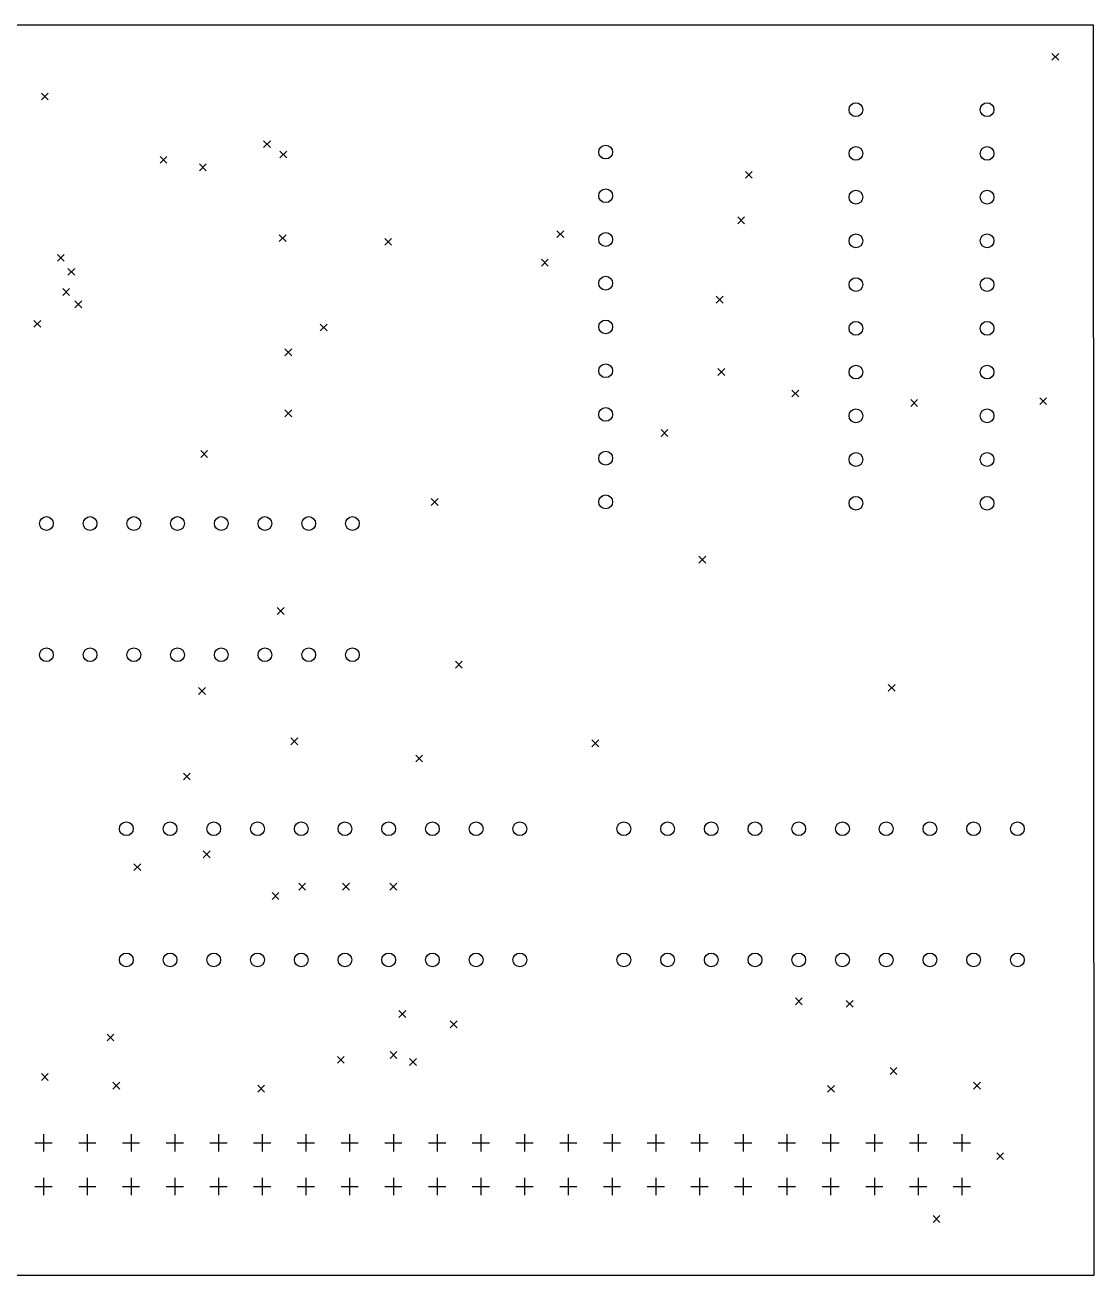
# Model space of a CAD drawing. Extents: x 93 to 218, y -132 to -46.
# Drawn here: x 156.3 to 218.4, y -118.2 to -45.6 of the extents above; entities that cross this region are included whole.
import ezdxf

# ---------------------------------------------------------------- set-up
doc = ezdxf.new("R2010")
doc.units = 0
doc.layers.add('BLACK', color=7, linetype='CONTINUOUS')

msp = doc.modelspace()

# ---------------------------------------------------------------- linework, layer by layer
at = {"layer": 'BLACK', "linetype": 'CONTINUOUS'}
for p, q in [((218.369578, -45.592047), (94.292, -45.5755)), ((218.392, -118.1755), (218.369578, -45.592047)), ((215.942, -47.2255), (216.342, -47.6255)), ((216.342, -47.2255), (215.942, -47.6255)), ((157.242, -49.5255), (157.642, -49.9255)), ((157.642, -49.5255), (157.242, -49.9255)), ((170.1492, -52.2999), (170.5492, -52.6999)), ((170.5492, -52.2999), (170.1492, -52.6999)), ((171.0975, -52.8944), (171.4975, -53.2944)), ((171.4975, -52.8944), (171.0975, -53.2944)), ((164.1361, -53.2068), (164.5361, -53.6068)), ((164.5361, -53.2068), (164.1361, -53.6068)), ((166.4216, -53.6475), (166.8216, -54.0475)), ((166.8216, -53.6475), (166.4216, -54.0475)), ((198.142, -54.0755), (198.542, -54.4755)), ((198.542, -54.0755), (198.142, -54.4755)), ((197.692, -56.7255), (198.092, -57.1255)), ((198.092, -56.7255), (197.692, -57.1255)), ((171.0655, -57.7587), (171.4655, -58.1587)), ((171.4655, -57.7587), (171.0655, -58.1587)), ((177.189, -57.9721), (177.589, -58.3721)), ((177.589, -57.9721), (177.189, -58.3721)), ((187.192, -57.5255), (187.592, -57.9255)), ((187.592, -57.5255), (187.192, -57.9255)), ((158.1768, -58.8992), (158.5768, -59.2992)), ((158.5768, -58.8992), (158.1768, -59.2992)), ((186.292, -59.1755), (186.692, -59.5755)), ((186.692, -59.1755), (186.292, -59.5755)), ((158.7777, -59.7127), (159.1777, -60.1127)), ((159.1777, -59.7127), (158.7777, -60.1127)), ((158.4858, -60.8793), (158.8858, -61.2793)), ((158.8858, -60.8793), (158.4858, -61.2793)), ((159.1931, -61.6044), (159.5931, -62.0044)), ((159.5931, -61.6044), (159.1931, -62.0044)), ((196.442, -61.3255), (196.842, -61.7255)), ((196.842, -61.3255), (196.442, -61.7255)), ((156.8073, -62.7297), (157.2073, -63.1297)), ((157.2073, -62.7297), (156.8073, -63.1297)), ((173.4412, -62.9473), (173.8412, -63.3473)), ((173.8412, -62.9473), (173.4412, -63.3473)), ((171.3949, -64.3825), (171.7949, -64.7825)), ((171.7949, -64.3825), (171.3949, -64.7825)), ((196.542, -65.5255), (196.942, -65.9255)), ((196.942, -65.5255), (196.542, -65.9255)), ((200.842, -66.7755), (201.242, -67.1755)), ((201.242, -66.7755), (200.842, -67.1755)), ((207.742, -67.3255), (208.142, -67.7255)), ((208.142, -67.3255), (207.742, -67.7255)), ((215.242, -67.2255), (215.642, -67.6255)), ((215.642, -67.2255), (215.242, -67.6255)), ((171.3949, -67.9241), (171.7949, -68.3241)), ((171.7949, -67.9241), (171.3949, -68.3241)), ((193.242, -69.0755), (193.642, -69.4755)), ((193.642, -69.0755), (193.242, -69.4755)), ((166.5, -70.2974), (166.9, -70.6974)), ((166.9, -70.2974), (166.5, -70.6974)), ((179.892, -73.0755), (180.292, -73.4755)), ((180.292, -73.0755), (179.892, -73.4755)), ((195.442, -76.4255), (195.842, -76.8255)), ((195.842, -76.4255), (195.442, -76.8255)), ((170.948, -79.41), (171.348, -79.81)), ((171.348, -79.41), (170.948, -79.81)), ((181.292, -82.5255), (181.692, -82.9255)), ((181.692, -82.5255), (181.292, -82.9255)), ((166.378, -84.0611), (166.778, -84.4611)), ((166.778, -84.0611), (166.378, -84.4611)), ((206.442, -83.8755), (206.842, -84.2755)), ((206.842, -83.8755), (206.442, -84.2755)), ((171.742, -86.9755), (172.142, -87.3755)), ((172.142, -86.9755), (171.742, -87.3755)), ((189.2233, -87.0961), (189.6233, -87.4961)), ((189.6233, -87.0961), (189.2233, -87.4961)), ((178.992, -87.9755), (179.392, -88.3755)), ((179.392, -87.9755), (178.992, -88.3755)), ((165.492, -89.0255), (165.892, -89.4255)), ((165.892, -89.0255), (165.492, -89.4255)), ((166.6422, -93.5423), (167.0422, -93.9423)), ((167.0422, -93.5423), (166.6422, -93.9423)), ((162.6138, -94.2904), (163.0138, -94.6904)), ((163.0138, -94.2904), (162.6138, -94.6904)), ((172.192, -95.4255), (172.592, -95.8255)), ((172.592, -95.4255), (172.192, -95.8255)), ((174.742, -95.4255), (175.142, -95.8255)), ((175.142, -95.4255), (174.742, -95.8255)), ((177.492, -95.4255), (177.892, -95.8255)), ((177.892, -95.4255), (177.492, -95.8255)), ((170.6467, -95.9691), (171.0467, -96.3691)), ((171.0467, -95.9691), (170.6467, -96.3691)), ((201.042, -102.0755), (201.442, -102.4755)), ((201.442, -102.0755), (201.042, -102.4755)), ((203.992, -102.2255), (204.392, -102.6255)), ((204.392, -102.2255), (203.992, -102.6255)), ((178.0101, -102.8186), (178.4101, -103.2186)), ((178.4101, -102.8186), (178.0101, -103.2186)), ((180.999, -103.414), (181.399, -103.814)), ((181.399, -103.414), (180.999, -103.814)), ((161.0589, -104.1834), (161.4589, -104.5834)), ((161.4589, -104.1834), (161.0589, -104.5834)), ((177.4967, -105.199), (177.8967, -105.599)), ((177.8967, -105.199), (177.4967, -105.599)), ((174.442, -105.4755), (174.842, -105.8755)), ((174.842, -105.4755), (174.442, -105.8755)), ((178.635, -105.6087), (179.035, -106.0087)), ((179.035, -105.6087), (178.635, -106.0087)), ((157.242, -106.4755), (157.642, -106.8755)), ((157.642, -106.4755), (157.242, -106.8755)), ((206.542, -106.1255), (206.942, -106.5255)), ((206.942, -106.1255), (206.542, -106.5255)), ((161.392, -106.9755), (161.792, -107.3755)), ((161.792, -106.9755), (161.392, -107.3755)), ((169.8105, -107.1573), (170.2105, -107.5573)), ((170.2105, -107.1573), (169.8105, -107.5573)), ((202.9133, -107.1627), (203.3133, -107.5627)), ((203.3133, -107.1627), (202.9133, -107.5627)), ((211.392, -106.9755), (211.792, -107.3755)), ((211.792, -106.9755), (211.392, -107.3755)), ((157.372, -109.9955), (157.372, -110.9955)), ((159.912, -109.9955), (159.912, -110.9955)), ((162.452, -109.9955), (162.452, -110.9955)), ((164.992, -109.9955), (164.992, -110.9955)), ((167.532, -109.9955), (167.532, -110.9955)), ((170.072, -109.9955), (170.072, -110.9955)), ((172.612, -109.9955), (172.612, -110.9955)), ((175.152, -109.9955), (175.152, -110.9955)), ((177.692, -109.9955), (177.692, -110.9955)), ((180.232, -109.9955), (180.232, -110.9955)), ((182.772, -109.9955), (182.772, -110.9955)), ((185.312, -109.9955), (185.312, -110.9955)), ((187.852, -109.9955), (187.852, -110.9955)), ((190.392, -109.9955), (190.392, -110.9955)), ((192.932, -109.9955), (192.932, -110.9955)), ((195.472, -109.9955), (195.472, -110.9955)), ((198.012, -109.9955), (198.012, -110.9955)), ((200.552, -109.9955), (200.552, -110.9955)), ((203.092, -109.9955), (203.092, -110.9955)), ((205.632, -109.9955), (205.632, -110.9955)), ((208.172, -109.9955), (208.172, -110.9955)), ((210.712, -109.9955), (210.712, -110.9955)), ((156.872, -110.4955), (157.872, -110.4955)), ((159.412, -110.4955), (160.412, -110.4955)), ((161.952, -110.4955), (162.952, -110.4955)), ((164.492, -110.4955), (165.492, -110.4955)), ((167.032, -110.4955), (168.032, -110.4955)), ((169.572, -110.4955), (170.572, -110.4955)), ((172.112, -110.4955), (173.112, -110.4955)), ((174.652, -110.4955), (175.652, -110.4955)), ((177.192, -110.4955), (178.192, -110.4955)), ((179.732, -110.4955), (180.732, -110.4955)), ((182.272, -110.4955), (183.272, -110.4955)), ((184.812, -110.4955), (185.812, -110.4955)), ((187.352, -110.4955), (188.352, -110.4955)), ((189.892, -110.4955), (190.892, -110.4955)), ((192.432, -110.4955), (193.432, -110.4955)), ((194.972, -110.4955), (195.972, -110.4955)), ((197.512, -110.4955), (198.512, -110.4955)), ((200.052, -110.4955), (201.052, -110.4955)), ((202.592, -110.4955), (203.592, -110.4955)), ((205.132, -110.4955), (206.132, -110.4955)), ((207.672, -110.4955), (208.672, -110.4955)), ((210.212, -110.4955), (211.212, -110.4955)), ((212.742, -111.0755), (213.142, -111.4755)), ((213.142, -111.0755), (212.742, -111.4755)), ((156.872, -113.0355), (157.872, -113.0355)), ((157.372, -112.5355), (157.372, -113.5355)), ((159.412, -113.0355), (160.412, -113.0355)), ((159.912, -112.5355), (159.912, -113.5355)), ((161.952, -113.0355), (162.952, -113.0355)), ((162.452, -112.5355), (162.452, -113.5355)), ((164.492, -113.0355), (165.492, -113.0355)), ((164.992, -112.5355), (164.992, -113.5355)), ((167.032, -113.0355), (168.032, -113.0355)), ((167.532, -112.5355), (167.532, -113.5355)), ((169.572, -113.0355), (170.572, -113.0355)), ((170.072, -112.5355), (170.072, -113.5355)), ((172.112, -113.0355), (173.112, -113.0355)), ((172.612, -112.5355), (172.612, -113.5355)), ((174.652, -113.0355), (175.652, -113.0355)), ((175.152, -112.5355), (175.152, -113.5355)), ((177.192, -113.0355), (178.192, -113.0355)), ((177.692, -112.5355), (177.692, -113.5355)), ((179.732, -113.0355), (180.732, -113.0355)), ((180.232, -112.5355), (180.232, -113.5355)), ((182.272, -113.0355), (183.272, -113.0355)), ((182.772, -112.5355), (182.772, -113.5355)), ((184.812, -113.0355), (185.812, -113.0355)), ((185.312, -112.5355), (185.312, -113.5355)), ((187.352, -113.0355), (188.352, -113.0355)), ((187.852, -112.5355), (187.852, -113.5355)), ((189.892, -113.0355), (190.892, -113.0355)), ((190.392, -112.5355), (190.392, -113.5355)), ((192.432, -113.0355), (193.432, -113.0355)), ((192.932, -112.5355), (192.932, -113.5355)), ((194.972, -113.0355), (195.972, -113.0355)), ((195.472, -112.5355), (195.472, -113.5355)), ((197.512, -113.0355), (198.512, -113.0355)), ((198.012, -112.5355), (198.012, -113.5355)), ((200.052, -113.0355), (201.052, -113.0355)), ((200.552, -112.5355), (200.552, -113.5355)), ((202.592, -113.0355), (203.592, -113.0355)), ((203.092, -112.5355), (203.092, -113.5355)), ((205.132, -113.0355), (206.132, -113.0355)), ((205.632, -112.5355), (205.632, -113.5355)), ((207.672, -113.0355), (208.672, -113.0355)), ((208.172, -112.5355), (208.172, -113.5355)), ((210.212, -113.0355), (211.212, -113.0355)), ((210.712, -112.5355), (210.712, -113.5355)), ((209.042, -114.7255), (209.442, -115.1255)), ((209.442, -114.7255), (209.042, -115.1255)), ((94.292, -118.1755), (218.392, -118.1755))]:
    msp.add_line(p, q, dxfattribs=at)
at = {"layer": 'BLACK'}
for centre in [(204.5614, -50.4931), (212.1814, -50.4931), (190.0244, -52.9527), (204.5614, -53.0331), (212.1814, -53.0331), (190.0244, -55.4927), (204.5614, -55.5731), (212.1814, -55.5731), (190.0244, -58.0327), (204.5614, -58.1131), (212.1814, -58.1131), (190.0244, -60.5727), (204.5614, -60.6531), (212.1814, -60.6531), (190.0244, -63.1127), (204.5614, -63.1931), (212.1814, -63.1931), (190.0244, -65.6527), (204.5614, -65.7331), (212.1814, -65.7331), (190.0244, -68.1927), (204.5614, -68.2731), (212.1814, -68.2731), (190.0244, -70.7327), (204.5614, -70.8131), (212.1814, -70.8131), (190.0244, -73.2727), (204.5614, -73.3531), (212.1814, -73.3531), (157.5327, -74.5306), (160.0727, -74.5306), (162.6127, -74.5306), (165.1527, -74.5306), (167.6927, -74.5306), (170.2327, -74.5306), (172.7727, -74.5306), (175.3127, -74.5306), (157.5327, -82.1506), (160.0727, -82.1506), (162.6127, -82.1506), (165.1527, -82.1506), (167.6927, -82.1506), (170.2327, -82.1506), (172.7727, -82.1506), (175.3127, -82.1506), (162.1784, -92.2578), (164.7184, -92.2578), (167.2584, -92.2578), (169.7984, -92.2578), (172.3384, -92.2578), (174.8784, -92.2578), (177.4184, -92.2578), (179.9584, -92.2578), (182.4984, -92.2578), (185.0384, -92.2578), (191.079, -92.2578), (193.619, -92.2578), (196.159, -92.2578), (198.699, -92.2578), (201.239, -92.2578), (203.779, -92.2578), (206.319, -92.2578), (208.859, -92.2578), (211.399, -92.2578), (213.939, -92.2578), (162.1784, -99.8778), (164.7184, -99.8778), (167.2584, -99.8778), (169.7984, -99.8778), (172.3384, -99.8778), (174.8784, -99.8778), (177.4184, -99.8778), (179.9584, -99.8778), (182.4984, -99.8778), (185.0384, -99.8778), (191.079, -99.8778), (193.619, -99.8778), (196.159, -99.8778), (198.699, -99.8778), (201.239, -99.8778), (203.779, -99.8778), (206.319, -99.8778), (208.859, -99.8778), (211.399, -99.8778), (213.939, -99.8778)]:
    msp.add_circle(centre, 0.4, dxfattribs=at)

doc.saveas('drawing.dxf')
